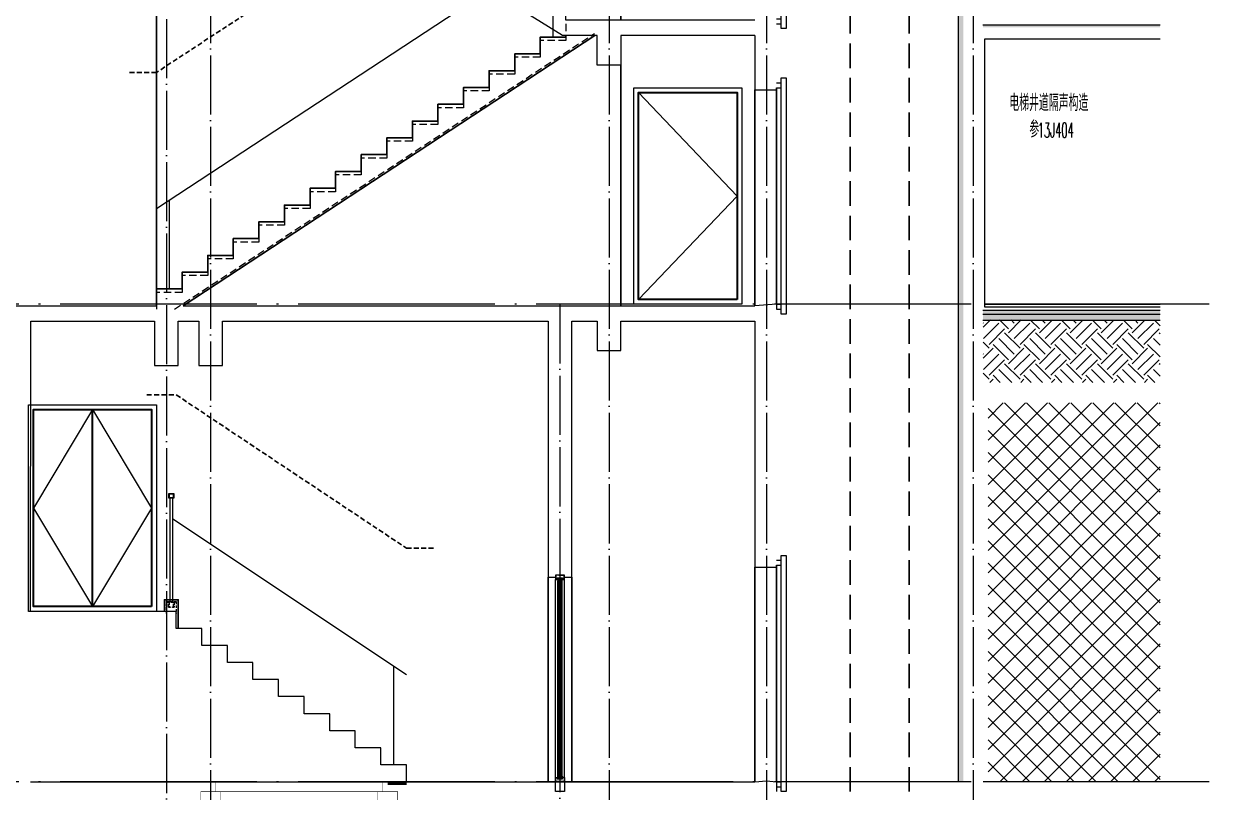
# Model space of a CAD drawing. Extents: x -518115 to 389031, y -231062 to 1628073.
# Drawn here: x 141413 to 153463, y -97385 to -89578 of the extents above; entities that cross this region are included whole.
import ezdxf

# ---------------------------------------------------------------- set-up
doc = ezdxf.new("R2010")
doc.units = 0
doc.header["$LTSCALE"] = 1000
doc.header["$MEASUREMENT"] = 0
for name, pattern in [('#P_--_20B1_001_t3$0$DASH', [0.35, 0.25, -0.1]), ('DASH', [0.35, 0.25, -0.1]), ('DOTE', [2.42, 2, -0.2, 0.02, -0.2]), ('HIDDEN', [0.375, 0.25, -0.125])]:
    doc.linetypes.add(name, pattern=pattern)
for name, color, linetype, lineweight in [('DOTE', 19, 'DOTE', 9), ('PUB_HATCH', 8, 'Continuous', 9), ('S_WINDOW', 144, 'Continuous', 15), ('STAIR', 2, 'Continuous', 18), ('WALL', 9, 'Continuous', 40), ('WINDOW', 144, 'Continuous', 15), ('内粉刷', 37, 'Continuous', 9), ('填充', 251, 'Continuous', 5), ('立面-普通轮廓', 7, 'Continuous', 18), ('立面-栏杆', 105, 'Continuous', 15), ('立面-窗', 129, 'Continuous', 30), ('立面-窗开启线', 250, 'Continuous', 13), ('细细', 250, 'Continuous', 0)]:
    doc.layers.add(name, color=color, linetype=linetype, lineweight=lineweight)
for name, color, linetype in [('PUB_TEXT', 4, 'Continuous'), ('人防集水坑', 11, 'Continuous'), ('审核', 1, 'Continuous'), ('看线', 251, 'Continuous'), ('立面-看线', 251, 'Continuous'), ('设备', 253, 'Continuous')]:
    doc.layers.add(name, color=color, linetype=linetype)
doc.styles.add('_TCH_DIM', font='SIMPLEX.shx', dxfattribs={"width": 0.7, "bigfont": 'GBCBIG.shx'})
pattern_1 = [(315, (-857601.1222, -624692.1193), (-1.767766953, -1.767766953), []), (315, (-857599.9437, -624692.1193), (-1.767766953, -1.767766953), [])]
pattern_2 = [(315, (-857601.1222, -626830.3562), (-1.767766953, -1.767766953), []), (315, (-857599.9437, -626830.3562), (-1.767766953, -1.767766953), [])]

# ---------------------------------------------------------------- blocks, each defined once
blk = doc.blocks.new('FSDFSFSFE')
at = {"layer": '立面-普通轮廓'}
blk.add_lwpolyline([(794554, 401371), (793454, 401371), (793454, 403571), (794554, 403571)], close=True, dxfattribs=at)
at = {"layer": '立面-窗'}
blk.add_lwpolyline([(794504, 401421), (793504, 401421), (793504, 403521), (794504, 403521)], close=True, dxfattribs=at)
at = {"layer": '立面-窗开启线', "ltscale": 0.5}
blk.add_lwpolyline([(793504, 403521), (794504, 402471), (793504, 401421)], dxfattribs=at)
blk = doc.blocks.new('FGSDFSFSEFESFES')
at = {"layer": 'WINDOW', "ltscale": 0.8}
for p, q in [((175259, -121034), (175209, -121034)), ((175259, -121084), (175209, -121084)), ((175259, -123284), (175209, -123284)), ((175259, -123334), (175209, -123334))]:
    blk.add_line(p, q, dxfattribs=at)
blk.add_lwpolyline([(175159, -123384), (175209, -123384), (175209, -120984), (175159, -120984), (175159, -123384)], dxfattribs=at)
blk = doc.blocks.new('A$C47413AFC')
at = {"layer": '立面-普通轮廓'}
blk.add_lwpolyline([(1300, 0), (0, 0), (0, 2100), (1300, 2100)], close=True, dxfattribs=at)
at = {"layer": '立面-窗'}
blk.add_line((650, 50), (650, 2050), dxfattribs=at)
blk.add_lwpolyline([(1250, 50), (50, 50), (50, 2050), (1250, 2050)], close=True, dxfattribs=at)
at = {"layer": '立面-窗开启线', "ltscale": 0.5}
for points in [[(650, 2050), (50, 1050), (650, 50)], [(650, 2050), (1250, 1050), (650, 50)]]:
    blk.add_lwpolyline(points, dxfattribs=at)
blk = doc.blocks.new('A$C0DDB073D')
at = {"layer": '内粉刷'}
for p, q in [((1630, 35), (220, 35)), ((220, -120), (1410, -120)), ((1410, -120), (1410, -420)), ((1650, -420), (1650, -315)), ((1410, -420), (1650, -420)), ((5630, -1415), (3710, -1415))]:
    blk.add_line(p, q, dxfattribs=at)
for points in [[(3710, -1415), (3710, -1254), (3450, -1254), (3450, -1093), (3190, -1093), (3190, -932), (2930, -932), (2930, -771), (2670, -771), (2670, -609), (2410, -609), (2410, -448), (2150, -448), (2150, -287), (1890, -287), (1890, -126), (1630, -126), (1630, 35)], [(5630, -1570), (4270, -1570), (4270, -1870), (4030, -1870), (4030, -1570), (3676, -1570), (1650, -315)]]:
    blk.add_lwpolyline(points, dxfattribs=at)
at = {"layer": '看线'}
blk.add_line((4270, -1415), (4270, 1030), dxfattribs=at)

msp = doc.modelspace()

# ---------------------------------------------------------------- hatches: boundary and pattern name
at = {"layer": '填充', "true_color": 0x93278f}
h = msp.add_hatch(dxfattribs=at)
h.set_pattern_fill('隔热材料02', color=217, scale=100, angle=90, style=0)
h.set_pattern_definition([(90, (759701.954, -1262671.813), (-50, 3e-15), []), (90, (759685.287, -1262671.813), (-50, 3e-15), []), (360, (759676.656, -1262628.07), (1e-14, 50), [5.01775, -44.98225]), (360, (759676.656, -1262665.53), (1e-14, 50), [5.01775, -44.98225]), (180, (759710.585, -1262640.02), (-6e-15, -50), [5.01775, -44.98225]), (180, (759710.585, -1262653.584), (-6e-15, -50), [5.01775, -44.98225]), (270, (759718.62, -1262621.79), (50, -9e-15), [50.02425, 0.02425]), (225, (759716.112, -1262635.746), (-49.99987405, 6e-15), [4.268, -66.44275]), (206.56505, (759713.094, -1262588.764), (-49.99993342, 0.00011283), [2.805, -108.9985]), (206.56505, (759713.094, -1262638.764), (-49.99993342, 0.00011283), [2.805, -108.9985]), (243.43495, (759718.62, -1262580.73), (-49.9999334, -0.0001128), [5.61, -106.1935]), (243.43495, (759718.62, -1262630.73), (-49.9999334, -0.0001128), [5.61, -106.1935]), (153.43495, (759705.567, -1262590.019), (-49.99993342, -0.00011283), [26.714, -85.0895]), (153.43495, (759705.567, -1262640.019), (-49.99993342, -0.00011283), [26.714, -85.0895]), (206.56505, (759676.656, -1262578.072), (-49.99993342, 0.00011283), [2.805, -108.9985]), (206.56505, (759676.656, -1262628.072), (-49.99993342, 0.00011283), [2.805, -108.9985]), (225, (759674.147, -1262629.326), (-49.99987405, 6e-15), [4.268, -66.44275]), (243.43495, (759671.13, -1262582.344), (-49.9999334, -0.0001128), [5.61, -106.1935]), (243.43495, (759671.13, -1262632.344), (-49.9999334, -0.0001128), [5.61, -106.1935]), (135, (759674.147, -1262664.276), (-49.99987405, 3e-15), [4.268, -66.44275]), (153.43495, (759676.656, -1262615.53), (-49.99993342, -0.00011283), [2.805, -108.9985]), (153.43495, (759676.656, -1262665.53), (-49.99993342, -0.00011283), [2.805, -108.9985]), (116.56505, (759671.13, -1262611.26), (-49.9999334, 0.0001128), [5.61, -106.1935]), (116.56505, (759671.13, -1262661.26), (-49.9999334, 0.0001128), [5.61, -106.1935]), (206.56505, (759705.567, -1262603.584), (-49.99993342, 0.00011283), [26.714, -85.0895]), (206.56505, (759705.567, -1262653.584), (-49.99993342, 0.00011283), [26.714, -85.0895]), (135, (759716.112, -1262657.856), (-49.99987405, 3e-15), [4.268, -66.44275]), (153.43495, (759713.094, -1262604.838), (-49.99993342, -0.00011283), [2.805, -108.9985]), (153.43495, (759713.094, -1262654.838), (-49.99993342, -0.00011283), [2.805, -108.9985]), (116.56505, (759718.62, -1262612.874), (-49.9999334, 0.0001128), [5.61, -106.1935]), (116.56505, (759718.62, -1262662.874), (-49.9999334, 0.0001128), [5.61, -106.1935])])
h.paths.add_polyline_path([(150963.3, -73448.4), (150913.3, -73448.4), (150913.3, -97278.4), (150963.3, -97278.4)])
at = {"layer": '填充'}
h = msp.add_hatch(dxfattribs=at)
h.set_pattern_fill('AR-CONC', color=256, scale=30, style=0)
h.set_pattern_definition([(50, (-290360.66, 170164.754), (54.6554007, -4.7817257), [5.715, -62.865]), (355, (-290360.66, 170164.754), (-10.572848, 57.316993), [4.572, -50.292]), (100.451, (-290356.104, 170164.355), (44.0827505, 52.5350063), [4.857, -53.427]), (46.1842, (-290360.66, 170179.994), (81.323712, -12.612698), [8.5725, -94.2975]), (96.6356, (-290353.88, 170178.94), (71.22127, 74.227667), [7.2855, -80.1405]), (351.184, (-290360.66, 170179.99), (71.221382, 74.227535), [6.858, -75.438]), (21, (-290353.04, 170176.184), (45.484464, -30.6796556), [5.715, -62.865]), (326, (-290353.04, 170176.184), (18.5406085, 55.25639), [4.572, -50.292]), (71.4514, (-290349.25, 170173.627), (64.024947, 24.5768573), [4.857, -53.427]), (37.5, (-290360.658, 170164.754), (0.926581, 25.36651166), [0, -49.6824, 0, -51.054, 0, -50.4825]), (7.5, (-290360.658, 170164.754), (20.0458988, 30.0541724), [0, -29.1084, 0, -48.5394, 0, -19.2405]), (327.5, (-290377.65, 170164.754), (40.67717855, -1.7186232), [0, -19.05, 0, -59.436, 0, -78.867]), (317.5, (-290385.27, 170164.754), (44.4387544, 7.6279473), [0, -24.765, 0, -39.4716, 0, -56.007])])
h.paths.add_polyline_path([(152963.4, -92588.4), (152963.4, -92488.4), (151163.3, -92488.4), (151163.3, -92588.4)])
h = msp.add_hatch(dxfattribs=at)
h.set_pattern_fill('EARTH', color=250, scale=70, angle=45, style=0)
h.set_pattern_definition([(45, (-646490.55, -478492.68), (0, 314.308964), [222.25, -222.25]), (45, (-646549.49, -478433.74), (0, 314.308964), [222.25, -222.25]), (45, (-646608.42, -478374.8), (0, 314.308964), [222.25, -222.25]), (135, (-646608.42, -478335.52), (-314.308964, 0), [222.25, -222.25]), (135, (-646549.49, -478276.59), (-314.308964, 0), [222.25, -222.25]), (135, (-646490.55, -478217.66), (-314.308964, 0), [222.25, -222.25])])
edge = h.paths.add_edge_path()
edge.add_line((151163.4, -92588.4), (151164.3, -93221.7))
edge.add_line((151164.3, -93221.7), (152963.4, -93221.9))
edge.add_line((152963.8, -93225.1), (152963.6, -92590.1))
edge.add_line((152963.6, -92590.1), (151163.2, -92586.8))
h = msp.add_hatch(dxfattribs=at)
h.set_pattern_fill('ANSI37', color=196, scale=100, style=0)
h.set_pattern_definition([(45, (-1147169.55, -601929.2), (-112.253202, 112.253202), []), (135, (-1147169.55, -601929.2), (-112.253202, -112.253202), [])])
h.paths.add_polyline_path([(152963.4, -97278.4), (152963.4, -93428.4), (151214.3, -93428.4), (151214.3, -93581.7), (151214.3, -97278.4)])
at = {"layer": '立面-看线'}
h = msp.add_hatch(dxfattribs=at)
h.set_pattern_fill('HONEY', color=256, scale=7)
h.set_pattern_definition([(0, (-651677.768, -474975.368), (16.66875, 9.623705), [11.1125, -22.225]), (120, (-651677.768, -474975.368), (-16.66874801, 9.62370845), [11.1125, -22.225]), (60, (-651677.768, -474975.368), (1.99e-06, 19.24741345), [-22.225, 11.1125])])
h.paths.add_polyline_path([(151163.3, -89588.4), (151163.3, -89613.4), (152963.4, -89613.4), (152963.4, -89588.4)])
at = {"layer": '细细'}
h = msp.add_hatch(dxfattribs=at)
h.set_pattern_fill('金属', color=256, style=0)
h.set_pattern_definition(pattern_1)
h.paths.add_polyline_path([(146908.3, -95223.4), (146888.3, -95223.4), (146888.3, -95209.9), (146838.3, -95209.9), (146838.3, -95223.4), (146818.3, -95223.4), (146818.3, -95178.4), (146908.3, -95178.4)])
h.paths.add_polyline_path([(146890.3, -95207.9), (146890.3, -95221.4), (146906.3, -95221.4), (146906.3, -95180.4), (146820.3, -95180.4), (146820.3, -95221.4), (146836.3, -95221.4), (146836.3, -95207.9)], flags=16)
h = msp.add_hatch(dxfattribs=at)
h.set_pattern_fill('金属', color=256, style=0)
h.set_pattern_definition(pattern_1)
h.paths.add_polyline_path([(146840.8, -95211.9), (146840.8, -95236.9), (146852.8, -95236.9), (146852.8, -95226.9), (146873.8, -95226.9), (146873.8, -95236.9), (146885.8, -95236.9), (146885.8, -95211.9)])
h.paths.add_polyline_path([(146883.8, -95213.9), (146883.8, -95234.9), (146875.8, -95234.9), (146875.8, -95224.9), (146850.8, -95224.9), (146850.8, -95234.9), (146842.8, -95234.9), (146842.8, -95213.9)], flags=16)
h = msp.add_hatch(color=256, dxfattribs=at)
edge = h.paths.add_edge_path()
edge.add_line((146867.8, -95226.9), (146867.8, -95238.9))
edge.add_arc((146863.3, -95247.2), 9.44, 61.51755, 118.48245)
edge.add_line((146858.8, -95238.9), (146858.8, -95226.9))
edge.add_arc((146863.3, -95218.6), 9.44, 241.51755, 298.48245)
h = msp.add_hatch(dxfattribs=at)
h.set_pattern_fill('金属', color=256, style=0)
h.set_pattern_definition(pattern_2)
h.paths.add_polyline_path([(146908.3, -97233.4), (146888.3, -97233.4), (146888.3, -97246.9), (146838.3, -97246.9), (146838.3, -97233.4), (146818.3, -97233.4), (146818.3, -97278.4), (146908.3, -97278.4)])
h.paths.add_polyline_path([(146890.3, -97248.9), (146890.3, -97235.4), (146906.3, -97235.4), (146906.3, -97276.4), (146820.3, -97276.4), (146820.3, -97235.4), (146836.3, -97235.4), (146836.3, -97248.9)], flags=16)
h = msp.add_hatch(dxfattribs=at)
h.set_pattern_fill('金属', color=256, style=0)
h.set_pattern_definition(pattern_2)
h.paths.add_polyline_path([(146840.8, -97244.9), (146840.8, -97219.9), (146852.8, -97219.9), (146852.8, -97229.9), (146873.8, -97229.9), (146873.8, -97219.9), (146885.8, -97219.9), (146885.8, -97244.9)])
h.paths.add_polyline_path([(146883.8, -97242.9), (146883.8, -97221.9), (146875.8, -97221.9), (146875.8, -97231.9), (146850.8, -97231.9), (146850.8, -97221.9), (146842.8, -97221.9), (146842.8, -97242.9)], flags=16)
h = msp.add_hatch(color=256, dxfattribs=at)
edge = h.paths.add_edge_path()
edge.add_line((146867.8, -97229.9), (146867.8, -97217.9))
edge.add_arc((146863.3, -97209.6), 9.44, 241.51755, 298.48245, ccw=False)
edge.add_line((146858.8, -97217.9), (146858.8, -97229.9))
edge.add_arc((146863.3, -97238.2), 9.44, 61.51755, 118.48245, ccw=False)

# ---------------------------------------------------------------- linework, layer by layer
at = {"layer": 'DOTE', "linetype": 'DOTE', "ltscale": 0.3}
for p, q in [((143313.3, -73928.4), (143313.3, -100605.4)), ((147363.3, -73928.4), (147363.3, -100605.4)), ((148963.3, -73928.4), (148963.3, -100605.4)), ((151063.3, -73928.4), (151063.3, -100605.4)), ((142863.3, -86628.4), (142863.3, -100605.4)), ((146863.3, -92428.4), (146863.3, -100605.4))]:
    msp.add_line(p, q, dxfattribs=at)
at = {"layer": 'DOTE', "linetype": 'DOTE'}
for p, q in [((153463.4, -92428.4), (137986.3, -92428.4)), ((153463.4, -97278.4), (137986.3, -97278.4))]:
    msp.add_line(p, q, dxfattribs=at)
at = {"layer": 'PUB_HATCH', "color": 215, "true_color": 0xa953a0}
msp.add_line((151163.3, -89588.4), (152963.4, -89588.4), dxfattribs=at)
at = {"layer": 'S_WINDOW'}
for p, q in [((146818.3, -97233.4), (146818.3, -95223.4)), ((146840.8, -97219.9), (146840.8, -95236.9)), ((146885.8, -97219.9), (146885.8, -95236.9)), ((146908.3, -97233.4), (146908.3, -95223.4))]:
    msp.add_line(p, q, dxfattribs=at)
for points in [[(146818.3, -95178.4), (146818.3, -95223.4), (146838.3, -95223.4), (146838.3, -95209.9), (146888.3, -95209.9), (146888.3, -95223.4), (146908.3, -95223.4), (146908.3, -95178.4)], [(146820.3, -95180.4), (146820.3, -95221.4), (146836.3, -95221.4), (146836.3, -95207.9), (146890.3, -95207.9), (146890.3, -95221.4), (146906.3, -95221.4), (146906.3, -95180.4)], [(146840.8, -95211.9), (146840.8, -95236.9), (146852.8, -95236.9), (146852.8, -95226.9), (146873.8, -95226.9), (146873.8, -95236.9), (146885.8, -95236.9), (146885.8, -95211.9)], [(146842.8, -95213.9), (146842.8, -95234.9), (146850.8, -95234.9), (146850.8, -95224.9), (146875.8, -95224.9), (146875.8, -95234.9), (146883.8, -95234.9), (146883.8, -95213.9)], [(146818.3, -97278.4), (146818.3, -97233.4), (146838.3, -97233.4), (146838.3, -97246.9), (146888.3, -97246.9), (146888.3, -97233.4), (146908.3, -97233.4), (146908.3, -97278.4)], [(146820.3, -97276.4), (146820.3, -97235.4), (146836.3, -97235.4), (146836.3, -97248.9), (146890.3, -97248.9), (146890.3, -97235.4), (146906.3, -97235.4), (146906.3, -97276.4)], [(146840.8, -97244.9), (146840.8, -97219.9), (146852.8, -97219.9), (146852.8, -97229.9), (146873.8, -97229.9), (146873.8, -97219.9), (146885.8, -97219.9), (146885.8, -97244.9)], [(146842.8, -97242.9), (146842.8, -97221.9), (146850.8, -97221.9), (146850.8, -97231.9), (146875.8, -97231.9), (146875.8, -97221.9), (146883.8, -97221.9), (146883.8, -97242.9)], [(146818.3, -97278.4), (146908.3, -97278.4), (146908.3, -97378.4), (146818.3, -97378.4)]]:
    msp.add_lwpolyline(points, close=True, dxfattribs=at)
at = {"layer": 'STAIR', "linetype": 'HIDDEN', "ltscale": 0.3}
msp.add_line((142945.7, -92478.4), (147213.3, -89678.4), dxfattribs=at)
msp.add_lwpolyline([(146923.4, -89578.4), (146923.4, -89749), (146663.4, -89749), (146663.4, -89919.6), (146403.4, -89919.6), (146403.4, -90090.2), (146143.4, -90090.2), (146143.4, -90260.8), (145883.4, -90260.8), (145883.4, -90431.3), (145623.4, -90431.3), (145623.4, -90601.9), (145363.4, -90601.9), (145363.4, -90772.5), (145103.4, -90772.5), (145103.4, -90943.1), (144843.4, -90943.1), (144843.4, -91113.7), (144583.4, -91113.7), (144583.4, -91284.3), (144323.4, -91284.3), (144323.4, -91454.9), (144063.4, -91454.9), (144063.4, -91625.5), (143803.4, -91625.5), (143803.4, -91796.1), (143543.4, -91796.1), (143543.4, -91966.6), (143283.4, -91966.6), (143283.4, -92137.2), (143023.4, -92137.2), (143023.4, -92307.8), (142763.4, -92307.8), (142763.4, -92478.4)], dxfattribs=at)
at = {"layer": 'STAIR', "linetype": 'HIDDEN', "ltscale": 0.1}
msp.add_lwpolyline([(142863.3, -95568.4), (142863.3, -95448.4), (142963.7, -95448.4), (142963.7, -95568.4)], dxfattribs=at)
at = {"layer": 'WALL'}
msp.add_line((145303.7, -97298.4), (145112.9, -97298.4), dxfattribs=at)
at = {"layer": '人防集水坑', "color": 3, "linetype": '#P_--_20B1_001_t3$0$DASH', "ltscale": 0.5, "const_width": 5}
msp.add_lwpolyline([(143363.3, -97278.4), (145063.3, -97278.4), (145063.3, -97378.4), (143363.3, -97378.4)], close=True, dxfattribs=at)
at = {"layer": '人防集水坑', "color": 41, "linetype": '#P_--_20B1_001_t3$0$DASH', "ltscale": 0.5, "const_width": 5}
msp.add_lwpolyline([(143413.3, -97378.4), (143413.3, -100228.4), (145013.3, -100228.4), (145013.4, -97378.4), (145063.4, -97378.4), (145063.4, -97378.4), (145213.4, -97378.4), (145213.3, -100428.4), (143213.3, -100428.4), (143213.3, -97378.4), (143363.3, -97378.4), (143363.3, -97378.4)], close=True, dxfattribs=at)
at = {"layer": '内粉刷'}
for p, q in [((140263.3, -92443.6), (142763.4, -92443.4)), ((143035.5, -92443.4), (148843.3, -92443.4)), ((151163.3, -92488.4), (152963.4, -92488.4)), ((151163.4, -92528.4), (152963.4, -92528.4)), ((151163.4, -92588.4), (152963.4, -92588.4)), ((141483.9, -97278.4), (145164.9, -97278.4)), ((145303.7, -97278.4), (148843.3, -97278.4)), ((152963.4, -97278.4), (151164.3, -97278.4))]:
    msp.add_line(p, q, dxfattribs=at)
for points in [[(148843.4, -89698.4), (148843.4, -90248.4), (149063.4, -90248.4)], [(151183.3, -92458.4), (151183.3, -89733.4), (152963.4, -89733.4)], [(149063.3, -92428.4), (148843.3, -92443.4)], [(149063.3, -92428.4), (149063.3, -92478.4)], [(152963.4, -92458.4), (151183.3, -92458.4)], [(141483.9, -95548.4), (141484.2, -92598.4), (142743.3, -92598.4), (142743.3, -93048.4), (142983.3, -93048.4), (142983.3, -92598.4), (143193.3, -92598.4)], [(143193.3, -92598.4), (143193.3, -93048.4), (143433.3, -93048.4), (143433.3, -92598.4)], [(143433.3, -92598.4), (146743.3, -92598.4), (146743.3, -95198.4), (146818.3, -95198.4)], [(146908.3, -95198.4), (146983.3, -95198.4), (146983.3, -92598.4), (147243.4, -92598.4)], [(147243.4, -92598.4), (147243.4, -92898.4), (147483.4, -92898.4), (147483.4, -92598.4)], [(147483.4, -92598.4), (148843.3, -92598.4)], [(148843.3, -92598.4), (148843.3, -95098.4), (149063.3, -95098.4)], [(145303.7, -97278.4), (145303.7, -97105.4), (145043.7, -97105.4), (145043.7, -96932.4), (144783.7, -96932.4), (144783.7, -96759.4), (144523.7, -96759.4), (144523.7, -96586.4), (144263.7, -96586.4), (144263.7, -96413.4), (144003.7, -96413.4), (144003.7, -96240.4), (143743.7, -96240.4), (143743.7, -96067.4), (143483.7, -96067.4), (143483.7, -95894.4), (143223.7, -95894.4), (143223.7, -95721.4), (142963.7, -95721.4), (142963.7, -95548.4), (141483.9, -95548.4)], [(148843.3, -97278.4), (148963.3, -97268.4), (149063.3, -97278.4)], [(149063.3, -97278.4), (149063.3, -97378.4)]]:
    msp.add_lwpolyline(points, dxfattribs=at)
at = {"layer": '填充', "color": 217, "true_color": 0x93278f}
msp.add_lwpolyline([(150913.3, -97278.4), (150913.3, -73448.4)], dxfattribs=at)
at = {"layer": '审核', "color": 58, "linetype": 'HIDDEN', "ltscale": 0.2}
for points in [[(147223.4, -87343.4), (146923.4, -87343.4), (142763.4, -90072.8), (142463.4, -90072.8)], [(142663.7, -93348.4), (142963.7, -93348.4), (145303.7, -94905.4), (145603.7, -94905.4)]]:
    msp.add_lwpolyline(points, dxfattribs=at)
at = {"layer": '看线', "color": 252}
msp.add_line((142763.3, -89068.4), (142763.4, -92272.8), dxfattribs=at)
at = {"layer": '看线', "color": 32}
for p, q in [((143035.5, -92443.4), (147219.2, -89698.4)), ((151183.3, -92428.4), (152963.4, -92428.4))]:
    msp.add_line(p, q, dxfattribs=at)
at = {"layer": '看线'}
for p, q in [((147483.4, -92443.4), (147483.4, -89998.4)), ((148843.4, -90248.4), (148843.4, -92443.4)), ((149063.4, -90228.4), (149063.4, -92428.4)), ((148843.3, -95098.4), (148843.3, -97278.4)), ((149063.3, -95078.4), (149063.3, -97278.4)), ((146743.3, -95198.4), (146743.3, -97278.4)), ((146983.3, -95198.4), (146983.3, -97278.4))]:
    msp.add_line(p, q, dxfattribs=at)
at = {"layer": '看线', "color": 32}
for points in [[(146923.4, -89698.4), (146923.4, -89714), (146663.4, -89714), (146663.4, -89884.6), (146403.4, -89884.6), (146403.4, -90055.2), (146143.4, -90055.2), (146143.4, -90225.8), (145883.4, -90225.8), (145883.4, -90396.3), (145623.4, -90396.3), (145623.4, -90566.9), (145363.4, -90566.9), (145363.4, -90737.5), (145103.4, -90737.5), (145103.4, -90908.1), (144843.4, -90908.1), (144843.4, -91078.7), (144583.4, -91078.7), (144583.4, -91249.3), (144323.4, -91249.3), (144323.4, -91419.9), (144063.4, -91419.9), (144063.4, -91590.5), (143803.4, -91590.5), (143803.4, -91761.1), (143543.4, -91761.1), (143543.4, -91931.6), (143283.4, -91931.6), (143283.4, -92102.2), (143023.4, -92102.2), (143023.4, -92272.8), (142763.4, -92272.8), (142763.4, -92443.4)], [(142983.3, -95721.4), (142983.3, -95428.4), (142843.3, -95428.4), (142843.3, -95548.4)]]:
    msp.add_lwpolyline(points, dxfattribs=at)
at = {"layer": '立面-栏杆', "color": 4}
for p, q in [((146923.4, -88728.7), (142763.4, -91458.1)), ((146793.4, -89714), (146793.4, -88814)), ((142893.4, -92272.8), (142893.4, -91372.8)), ((142898.3, -94398.4), (142898.3, -95448.4)), ((142928.3, -95448.4), (142928.3, -94398.4)), ((145303.7, -96191.9), (142928.3, -94611.4)), ((145173.7, -97105.4), (145173.7, -96105.4))]:
    msp.add_line(p, q, dxfattribs=at)
at = {"layer": '立面-栏杆', "linetype": 'DASH', "ltscale": 0.1}
for p, q in [((142873.3, -95455.5), (142873.3, -95448.4)), ((142883.7, -95455.5), (142873.3, -95455.5)), ((142883.7, -95499.4), (142883.7, -95455.5)), ((142935.8, -95455.5), (142890.9, -95455.5)), ((142890.9, -95455.5), (142890.9, -95499.4)), ((142892.7, -95501.2), (142898.1, -95501.2)), ((142898.1, -95508.4), (142892.7, -95508.4)), ((142900.8, -95503.9), (142900.8, -95505.7)), ((142925.9, -95505.7), (142925.9, -95503.9)), ((142928.6, -95501.2), (142934, -95501.2)), ((142934, -95508.4), (142928.6, -95508.4)), ((142935.8, -95499.4), (142935.8, -95455.5)), ((142943, -95455.5), (142943, -95499.4)), ((142953.3, -95455.5), (142943, -95455.5)), ((142953.3, -95448.4), (142953.3, -95455.5))]:
    msp.add_line(p, q, dxfattribs=at)
at = {"layer": '立面-栏杆', "color": 4}
for points in [[(142888.3, -94348.4), (142938.3, -94348.4), (142938.3, -94398.4), (142888.3, -94398.4)], [(142894.3, -94354.4), (142932.3, -94354.4), (142932.3, -94392.4), (142894.3, -94392.4)]]:
    msp.add_lwpolyline(points, close=True, dxfattribs=at)
at = {"layer": '立面-栏杆', "linetype": 'DASH', "ltscale": 0.1}
msp.add_lwpolyline([(142873.3, -95448.4), (142953.3, -95448.4)], dxfattribs=at)
at = {"layer": '立面-栏杆', "linetype": 'DASH', "ltscale": 0.1, "extrusion": (0, 0, -1)}
for centre, major_axis, start_param, end_param in [((142892.7, -95499.4), (6.36, 6.36), 2.3561945, 3.9269908), ((142892.7, -95499.4), (1.27, 1.27), 2.3561945, 3.9269908), ((142898.1, -95503.9), (-1.91, 1.91), 0.7853982, 2.3561945), ((142896.2, -95503.8), (-3.53, 3.53), 2.7488936, 3.5342917), ((142928.6, -95503.9), (-1.91, 1.91), 5.4977871, 7.0685835), ((142928.6, -95505.7), (-1.91, 1.91), 3.9269908, 5.4977871), ((142934, -95499.4), (-1.27, 1.27), 2.3561945, 3.9269908), ((142934, -95499.4), (-6.36, 6.36), 2.3561945, 3.9269908)]:
    msp.add_ellipse(centre, major_axis=major_axis, ratio=1, start_param=start_param, end_param=end_param, dxfattribs=at)
at = {"layer": '细细'}
for points in [[(146852.8, -95236.9), (146852.8, -97219.9)], [(146858.8, -97217.9), (146858.8, -95226.9)], [(146867.8, -97217.9), (146867.8, -95226.9)], [(146873.8, -95236.9), (146873.8, -97219.9)]]:
    msp.add_lwpolyline(points, dxfattribs=at)
for points in [[(146867.8, -95226.9), (146867.8, -95238.9, 0.2538047), (146858.8, -95238.9), (146858.8, -95226.9, 0.2538047)], [(146867.8, -97229.9), (146867.8, -97217.9, -0.2538047), (146858.8, -97217.9), (146858.8, -97229.9, -0.2538047)]]:
    msp.add_lwpolyline(points, format="xyb", close=True, dxfattribs=at)
at = {"layer": '设备', "color": 206, "linetype": 'DASH'}
for p, q in [((149813.3, -73678.4), (149813.3, -98728.4)), ((150413.6, -73678.4), (150413.3, -98728.7))]:
    msp.add_line(p, q, dxfattribs=at)

# ---------------------------------------------------------------- block references
for name, p in [('A$C0DDB073D', (143213.4, -88128.4)), ('FSDFSFSFE', (-645840.9, -493799.4)), ('A$C47413AFC', (141463.3, -95548.4))]:
    msp.add_blockref(name, p)
at = {"xscale": -1}
for p in [(324321.9, 33755.6), (324321.9, 30855.6), (324321.9, 26005.6)]:
    msp.add_blockref('FGSDFSFSEFESFES', p, dxfattribs=at)

# ---------------------------------------------------------------- texts
at = {"layer": 'PUB_TEXT', "color": 3, "style": '_TCH_DIM'}
for s, height, width, p in [('电梯井道隔声构造', 168.79, 0.7, (151430.6, -90466)), ('参', 168.8, 0.7, (151634.7, -90733.7)), ('13J404', 148.75, 0.494118, (151720.7, -90733.7))]:
    msp.add_text(s, height=height, dxfattribs=dict(at, width=width)).set_placement(p)

doc.saveas('drawing.dxf')
